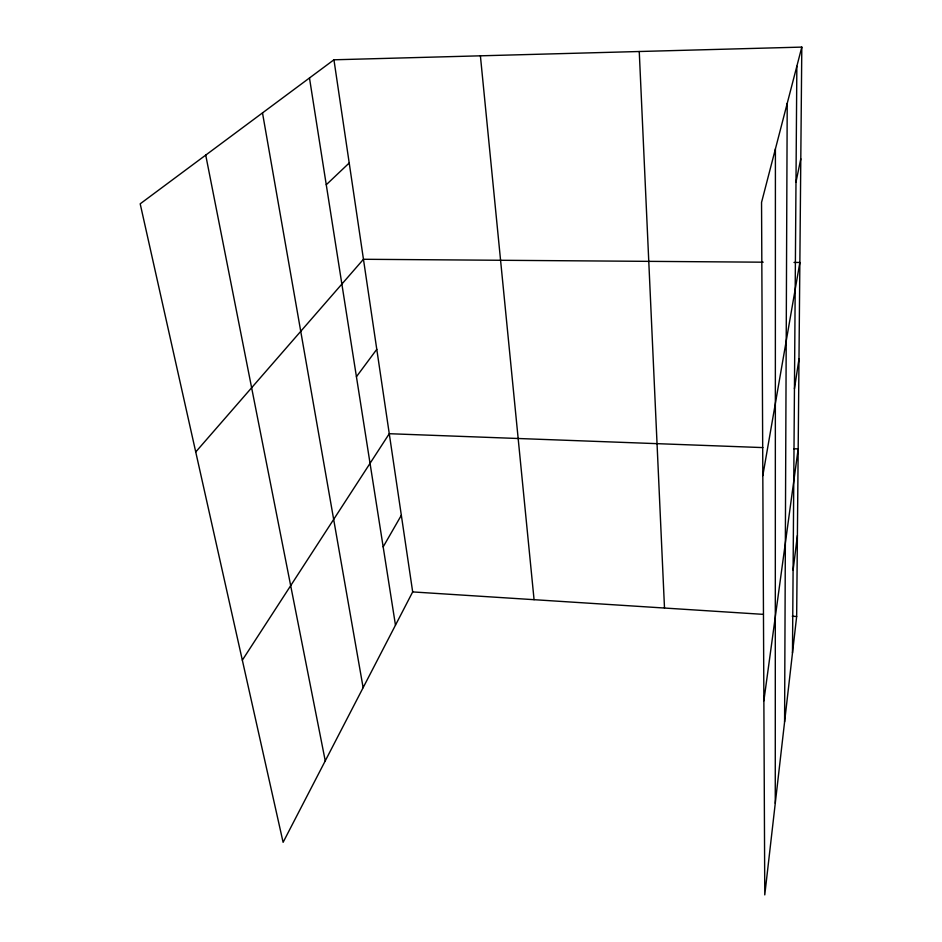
<?xml version="1.0" encoding="UTF-8"?>
<svg xmlns="http://www.w3.org/2000/svg" width="942" height="942" viewBox="0 0 942 942"><rect width="100%" height="100%" fill="white"/><g stroke="black" fill="none" stroke-linecap="round" stroke-linejoin="round"><path stroke-width="1.41" d="M775.266 803.291L775.407 148.907M784.592 721.843L787.218 103.373M792.481 652.936L796.85 66.234M801.807 47.1L761.548 202.4L764.774 894.9L796.661 616.504L801.807 47.1L333.939 59.793L140.193 203.825L283.106 842.313L412.678 591.917L333.939 59.793M793.105 570.098L797.391 535.503M763.868 700.824L798.168 448.91L793.765 448.745M794.447 388.799L798.993 358.926M762.82 475.616L799.864 262.465L793.988 262.429M795.978 182.147L800.794 158.809M383.17 546.878L401.339 515.286M242.341 660.165L389.27 433.709L762.89 447.591M356.429 376.729L376.788 349.317M195.736 451.972L363.459 259.274L763.185 262.194M326.262 184.75L349.211 162.99M412.678 591.917L762.89 614.337M792.257 616.221L796.661 616.504M205.721 155.112L325.249 760.865M262.5 112.91L363.129 687.672M309.482 77.986L395.475 625.17M480.396 55.825L534.067 599.689M639.253 51.516L664.499 608.037"/></g></svg>
